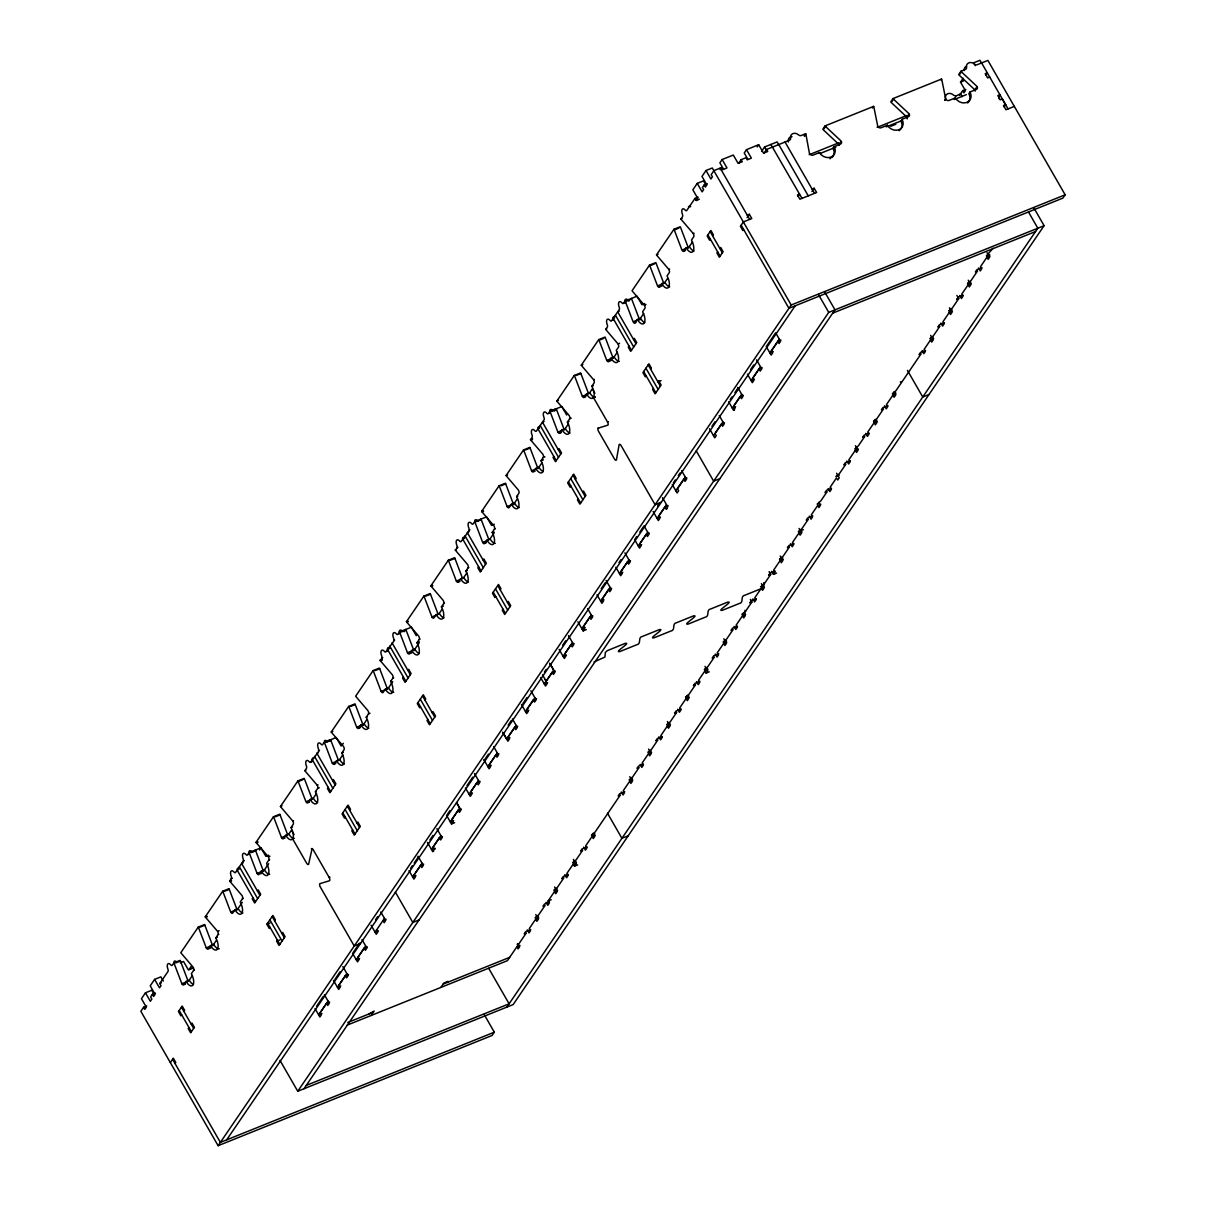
<?xml version="1.0" encoding="UTF-8"?>
<svg xmlns="http://www.w3.org/2000/svg" width="1206" height="1206" viewBox="0 0 1206 1206"><rect width="100%" height="100%" fill="white"/><g stroke="black" fill="none" stroke-linecap="round" stroke-linejoin="round"><path stroke-width="1.5" d="M312.113 848.542L308.615 864.25A2.533 1.161 68.1 0 1 306.656 863.24L292.636 838.848A8.879 4.055 68.1 0 0 290.993 827.572L293.254 824.256A2.533 1.161 68.1 0 0 292.787 821.03L280.847 807.055A2.533 1.161 68.1 0 1 280.455 806.497L297.912 780.9L304.183 778.383A2.533 1.161 68.1 0 1 304.5 779.031L312.203 799.216L306.716 801.432M154.187 994.513L151.745 990.262L145.474 992.794L141.449 998.689L146.333 1007.176L144.826 1009.392L143.604 1007.266L146.74 1006M163.323 981.111L160.88 976.86L154.609 979.393L150.222 985.83L155.107 994.317L153.599 996.518L152.378 994.392L155.514 993.126M705.947 185.106L703.505 180.855L697.234 183.387L692.847 189.824L697.731 198.312L696.224 200.513L695.003 198.387L698.138 197.136M143.604 1007.266L140.846 1011.306L218.12 1145.7L791.211 305.012L712.279 167.981L706.007 170.513L701.982 176.408L706.867 184.895L705.359 187.111L704.138 184.985L707.274 183.719M152.378 994.392L150.629 996.955L151.85 999.081L150.343 1001.282L145.474 992.794M154.609 979.393L159.494 987.88L160.986 985.664L159.765 983.538L167.996 971.478A2.533 1.161 68.1 0 0 167.89 969.021A5.065 2.322 68.1 0 1 167.694 964.107A5.065 2.322 68.1 0 1 170.739 964.86A2.533 1.161 68.1 0 0 172.262 965.237L173.845 962.901L180.116 960.383A2.533 1.161 68.1 0 1 180.433 961.031L188.136 981.217M212.799 945.745A2.533 1.161 68.1 0 1 212.558 945.383L204.869 925.198A2.533 1.161 68.1 0 0 204.553 924.55L198.266 927.067L180.825 952.665A2.533 1.161 68.1 0 0 181.202 953.222L193.141 967.197A2.533 1.161 68.1 0 1 193.608 970.423L191.347 973.724A8.879 4.055 68.1 0 1 192.99 985.016A8.879 4.055 68.1 0 1 186.086 981.458L183.84 984.759A2.533 1.161 68.1 0 1 181.865 983.749L174.161 963.564A2.533 1.161 68.1 0 0 173.845 962.901M198.266 927.067A2.533 1.161 68.1 0 1 198.583 927.716L206.286 947.901A2.533 1.161 68.1 0 0 208.261 948.926L210.522 945.61A8.879 4.055 68.1 0 0 217.427 949.182A8.879 4.055 68.1 0 0 215.784 937.891L218.045 934.575A2.533 1.161 68.1 0 0 217.577 931.349L205.638 917.389A2.533 1.161 68.1 0 1 205.246 916.831L222.703 891.234L228.974 888.701A2.533 1.161 68.1 0 1 229.291 889.365L236.994 909.55A2.533 1.161 68.1 0 0 237.235 909.912M222.703 891.234A2.533 1.161 68.1 0 1 223.02 891.882L230.723 912.068A2.533 1.161 68.1 0 0 232.698 913.078L234.944 909.776A8.879 4.055 68.1 0 0 241.848 913.334A8.879 4.055 68.1 0 0 240.22 902.058L242.466 898.741A2.533 1.161 68.1 0 0 241.999 895.515L230.06 881.556A2.533 1.161 68.1 0 1 229.683 880.983L231.266 878.661A2.533 1.161 68.1 0 0 231.386 876.928L230.738 874.772A5.065 2.322 68.1 0 1 233.15 871.229L234.431 872.451A2.533 1.161 68.1 0 0 235.532 872.42L243.205 861.144A2.533 1.161 68.1 0 0 243.326 859.411L242.677 857.255A5.065 2.322 68.1 0 1 245.089 853.727L246.371 854.933A2.533 1.161 68.1 0 0 247.456 854.903L249.054 852.582L260.993 847.848L265.878 856.335L268.667 855.205M249.054 852.582A2.533 1.161 68.1 0 1 249.371 853.23L257.074 873.415A2.533 1.161 68.1 0 0 259.034 874.44L261.295 871.124A8.879 4.055 68.1 0 0 268.199 874.697A8.879 4.055 68.1 0 0 266.556 863.406L268.817 860.089A2.533 1.161 68.1 0 0 268.35 856.863L256.411 842.904A2.533 1.161 68.1 0 1 256.034 842.331L273.476 816.748L279.747 814.216A2.533 1.161 68.1 0 1 280.078 814.864L287.767 835.049M297.912 780.9A2.533 1.161 68.1 0 1 298.229 781.563L305.932 801.734A2.533 1.161 68.1 0 0 307.907 802.759L310.153 799.442A8.879 4.055 68.1 0 0 317.057 803.015A8.879 4.055 68.1 0 0 315.414 791.724L317.675 788.423A2.533 1.161 68.1 0 0 317.208 785.196L305.269 771.222A2.533 1.161 68.1 0 1 304.892 770.664L306.475 768.343A2.533 1.161 68.1 0 0 306.369 765.885A5.065 2.322 68.1 0 1 306.158 760.971A5.065 2.322 68.1 0 1 309.203 761.725A2.533 1.161 68.1 0 0 310.726 762.102L312.821 761.257M310.726 762.102L319.469 750.403M338.554 760.564L330.851 740.378A2.533 1.161 68.1 0 0 330.534 739.73L324.263 742.248L322.665 744.584A2.533 1.161 68.1 0 1 321.143 744.208A5.065 2.322 68.1 0 0 318.098 743.454A5.065 2.322 68.1 0 0 318.309 748.368A2.533 1.161 68.1 0 1 318.414 750.825M324.263 742.248A2.533 1.161 68.1 0 1 324.58 742.911L332.283 763.096A2.533 1.161 68.1 0 0 334.243 764.107L336.504 760.805A8.879 4.055 68.1 0 0 343.409 764.363A8.879 4.055 68.1 0 0 341.765 753.072L344.027 749.77A2.533 1.161 68.1 0 0 343.559 746.544L331.62 732.57A2.533 1.161 68.1 0 1 331.243 732.012L348.685 706.415L354.956 703.897A2.533 1.161 68.1 0 1 355.273 704.545L362.976 724.731A2.533 1.161 68.1 0 0 363.488 725.424M387.639 689.259A2.533 1.161 68.1 0 1 387.412 688.897L379.709 668.712A2.533 1.161 68.1 0 0 379.393 668.049L373.121 670.581L355.664 696.179A2.533 1.161 68.1 0 0 356.056 696.736L367.981 710.696A2.533 1.161 68.1 0 1 368.463 713.922L366.202 717.238A8.879 4.055 68.1 0 1 367.845 728.53A8.879 4.055 68.1 0 1 360.941 724.957L358.679 728.273A2.533 1.161 68.1 0 1 356.705 727.248L349.001 707.063A2.533 1.161 68.1 0 0 348.685 706.415M373.121 670.581A2.533 1.161 68.1 0 1 373.438 671.229L381.141 691.415A2.533 1.161 68.1 0 0 383.116 692.44L385.362 689.123A8.879 4.055 68.1 0 0 392.267 692.681A8.879 4.055 68.1 0 0 390.623 681.405L392.885 678.089A2.533 1.161 68.1 0 0 392.417 674.863L380.478 660.903A2.533 1.161 68.1 0 1 380.101 660.33L382.739 657.587M394.679 640.069L385.935 651.768A2.533 1.161 68.1 0 1 384.413 651.391A5.065 2.322 68.1 0 0 381.367 650.652A5.065 2.322 68.1 0 0 381.578 655.551A2.533 1.161 68.1 0 1 381.684 658.009M416.296 635.683L411.412 627.195L399.472 631.929L397.874 634.25A2.533 1.161 68.1 0 1 396.352 633.874A5.065 2.322 68.1 0 0 393.307 633.135A5.065 2.322 68.1 0 0 393.518 638.034A2.533 1.161 68.1 0 1 393.623 640.492M399.472 631.929A2.533 1.161 68.1 0 1 399.789 632.577L407.477 652.763A2.533 1.161 68.1 0 0 409.452 653.788L411.713 650.471A8.879 4.055 68.1 0 0 418.618 654.044A8.879 4.055 68.1 0 0 416.975 642.753L419.236 639.436A2.533 1.161 68.1 0 0 418.768 636.21L406.829 622.251A2.533 1.161 68.1 0 1 406.452 621.678L423.894 596.096L430.165 593.563A2.533 1.161 68.1 0 1 430.482 594.211L438.185 614.397M423.894 596.096A2.533 1.161 68.1 0 1 424.21 596.744L431.914 616.929A2.533 1.161 68.1 0 0 433.889 617.939L436.15 614.638A8.879 4.055 68.1 0 0 443.039 618.196A8.879 4.055 68.1 0 0 441.411 606.904L443.657 603.603A2.533 1.161 68.1 0 0 443.19 600.377L431.266 586.402A2.533 1.161 68.1 0 1 430.874 585.845L448.33 560.247L454.602 557.73A2.533 1.161 68.1 0 1 454.918 558.378L462.622 578.563M448.33 560.247A2.533 1.161 68.1 0 1 448.647 560.911L456.35 581.081A2.533 1.161 68.1 0 0 458.31 582.106L460.571 578.79A8.879 4.055 68.1 0 0 467.476 582.362A8.879 4.055 68.1 0 0 465.833 571.071L468.094 567.77A2.533 1.161 68.1 0 0 467.627 564.544L455.687 550.569A2.533 1.161 68.1 0 1 455.31 550.011L457.933 547.268M469.873 529.751L461.144 541.449A2.533 1.161 68.1 0 1 459.622 541.072A5.065 2.322 68.1 0 0 456.577 540.318A5.065 2.322 68.1 0 0 456.788 545.233A2.533 1.161 68.1 0 1 456.893 547.69M494.294 524.233L491.505 525.349L486.621 516.861L474.682 521.595L473.084 523.932A2.533 1.161 68.1 0 1 471.561 523.555A5.065 2.322 68.1 0 0 468.516 522.801A5.065 2.322 68.1 0 0 468.727 527.715A2.533 1.161 68.1 0 1 468.833 530.173M474.682 521.595A2.533 1.161 68.1 0 1 474.998 522.258L482.686 542.444A2.533 1.161 68.1 0 0 484.661 543.454L486.923 540.152A8.879 4.055 68.1 0 0 493.827 543.71A8.879 4.055 68.1 0 0 492.184 532.419L494.445 529.117A2.533 1.161 68.1 0 0 493.978 525.891L482.038 511.917A2.533 1.161 68.1 0 1 481.661 511.359L499.103 485.762L505.374 483.244A2.533 1.161 68.1 0 1 505.691 483.892L513.394 504.078A2.533 1.161 68.1 0 0 513.892 504.786M499.103 485.762A2.533 1.161 68.1 0 1 499.42 486.41L507.123 506.595A2.533 1.161 68.1 0 0 509.098 507.62L511.359 504.304A8.879 4.055 68.1 0 0 518.248 507.877A8.879 4.055 68.1 0 0 516.62 496.586L518.866 493.269A2.533 1.161 68.1 0 0 518.399 490.058L506.46 476.084A2.533 1.161 68.1 0 1 506.083 475.526L523.54 449.928L529.811 447.396A2.533 1.161 68.1 0 1 530.127 448.059L537.831 468.245A2.533 1.161 68.1 0 0 538.057 468.606M523.54 449.928A2.533 1.161 68.1 0 1 523.856 450.577L531.56 470.762A2.533 1.161 68.1 0 0 533.519 471.787L535.781 468.471A8.879 4.055 68.1 0 0 542.685 472.043A8.879 4.055 68.1 0 0 541.042 460.752L543.303 457.436A2.533 1.161 68.1 0 0 542.836 454.21L530.896 440.25A2.533 1.161 68.1 0 1 530.519 439.677L532.102 437.356A2.533 1.161 68.1 0 0 531.997 434.899A5.065 2.322 68.1 0 1 531.786 429.999A5.065 2.322 68.1 0 1 534.831 430.738A2.533 1.161 68.1 0 0 536.353 431.115L544.042 419.839A2.533 1.161 68.1 0 0 543.936 417.382A5.065 2.322 68.1 0 1 543.725 412.482A5.065 2.322 68.1 0 1 546.77 413.221A2.533 1.161 68.1 0 0 548.293 413.598L549.876 411.276L556.162 408.744A2.533 1.161 68.1 0 1 556.479 409.407L564.182 429.592A2.533 1.161 68.1 0 0 564.408 429.954M549.876 411.276A2.533 1.161 68.1 0 1 550.207 411.924L557.896 432.11A2.533 1.161 68.1 0 0 559.87 433.135L562.132 429.818A8.879 4.055 68.1 0 0 569.036 433.391A8.879 4.055 68.1 0 0 567.393 422.1L569.654 418.784A2.533 1.161 68.1 0 0 569.187 415.557L557.247 401.598A2.533 1.161 68.1 0 1 556.87 401.04L574.312 375.443L580.583 372.91A2.533 1.161 68.1 0 1 580.9 373.574L588.603 393.744M661.355 502.178L655.084 504.711L621.105 445.617A2.533 1.161 68.1 0 0 619.13 444.592L616.417 459.983A2.533 1.161 68.1 0 1 614.457 458.958L598.583 431.371A2.533 1.161 68.1 0 1 598.116 428.145L607.945 425.145A2.533 1.161 68.1 0 0 607.492 421.934L593.458 397.543A8.879 4.055 68.1 0 0 591.829 386.252L594.076 382.95A2.533 1.161 68.1 0 0 593.608 379.724L581.669 365.75A2.533 1.161 68.1 0 1 581.292 365.192L598.749 339.595L605.02 337.077A2.533 1.161 68.1 0 1 605.337 337.725L613.04 357.911A2.533 1.161 68.1 0 0 613.266 358.272M598.749 339.595A2.533 1.161 68.1 0 1 599.065 340.258L606.769 360.443A2.533 1.161 68.1 0 0 608.729 361.453L610.99 358.152A8.879 4.055 68.1 0 0 617.894 361.71A8.879 4.055 68.1 0 0 616.251 350.418L618.512 347.117A2.533 1.161 68.1 0 0 618.045 343.891L606.105 329.916A2.533 1.161 68.1 0 1 605.729 329.359L607.311 327.037A2.533 1.161 68.1 0 0 607.206 324.58A5.065 2.322 68.1 0 1 606.995 319.665A5.065 2.322 68.1 0 1 610.04 320.419A2.533 1.161 68.1 0 0 611.563 320.796L619.251 309.52A2.533 1.161 68.1 0 0 619.145 307.063A5.065 2.322 68.1 0 1 618.934 302.148A5.065 2.322 68.1 0 1 621.979 302.902A2.533 1.161 68.1 0 0 623.502 303.279L625.597 302.435M623.502 303.279L625.085 300.942L637.039 296.209L641.924 304.696L644.713 303.58M658.325 285.626L663.813 283.425L656.109 263.24A2.533 1.161 68.1 0 0 655.793 262.591L649.521 265.109L632.08 290.706A2.533 1.161 68.1 0 0 632.457 291.264L644.396 305.239A2.533 1.161 68.1 0 1 644.863 308.465L642.602 311.766A8.879 4.055 68.1 0 1 644.245 323.057A8.879 4.055 68.1 0 1 637.341 319.5L635.08 322.801A2.533 1.161 68.1 0 1 633.105 321.791L625.401 301.606A2.533 1.161 68.1 0 0 625.085 300.942M649.521 265.109A2.533 1.161 68.1 0 1 649.838 265.757L657.541 285.943A2.533 1.161 68.1 0 0 659.516 286.968L661.762 283.651A8.879 4.055 68.1 0 0 668.667 287.224A8.879 4.055 68.1 0 0 667.039 275.933L669.285 272.616A2.533 1.161 68.1 0 0 668.817 269.405L656.878 255.431A2.533 1.161 68.1 0 1 656.501 254.873L673.958 229.276L680.229 226.743A2.533 1.161 68.1 0 1 680.546 227.406L688.249 247.592A2.533 1.161 68.1 0 0 688.475 247.954M673.958 229.276A2.533 1.161 68.1 0 1 674.275 229.924L681.963 250.109A2.533 1.161 68.1 0 0 683.938 251.134L686.199 247.818A8.879 4.055 68.1 0 0 693.103 251.391A8.879 4.055 68.1 0 0 691.46 240.1L693.721 236.783A2.533 1.161 68.1 0 0 693.254 233.557L681.315 219.598A2.533 1.161 68.1 0 1 680.938 219.025L682.521 216.703A2.533 1.161 68.1 0 0 682.415 214.246A5.065 2.322 68.1 0 1 682.204 209.347A5.065 2.322 68.1 0 1 685.249 210.085A2.533 1.161 68.1 0 0 686.772 210.462L695.003 198.387M704.138 184.985L702.405 187.548L703.626 189.659L702.118 191.875L697.234 183.387M772.488 147.072L766.564 149.454L767.74 151.489L763.564 153.192L758.664 144.705L746.499 149.68L751.398 158.152L747.223 159.84L746.001 157.73L741.147 159.674L742.308 161.694L738.132 163.383L733.308 155.046L722.123 159.539L719.876 162.855L723.51 169.126M329.735 740.891L330.534 739.73M404.161 631.733L405.744 629.396A2.533 1.161 68.1 0 1 406.06 630.06L413.764 650.245A2.533 1.161 68.1 0 0 413.99 650.607M480.154 520.238L480.953 519.077A2.533 1.161 68.1 0 1 481.269 519.726L488.973 539.911M554.564 411.08L556.162 408.744M720.088 169.744L721.595 167.544L722.816 169.639L726.992 167.936L722.123 159.539M259.486 850.049L260.993 847.848M746.499 149.68L744.238 152.981L747.916 159.343M189.116 969.473L191.377 966.157L192.598 968.282L188.407 969.971L183.538 961.483L180.342 962.765M341.795 745.504L343.303 743.303M738.886 162.991L741.147 159.674M294.053 834.612L291.49 830.165L288.867 834.024L285.732 835.291L283.47 838.592A2.533 1.161 68.1 0 1 281.495 837.582L273.792 817.397A2.533 1.161 68.1 0 0 273.476 816.748M594.89 393.322L592.327 388.86L589.704 392.719L586.553 393.985L584.307 397.287A2.533 1.161 68.1 0 1 582.332 396.277L574.629 376.091A2.533 1.161 68.1 0 0 574.312 375.443M186.086 981.458L189.221 980.192L192.387 975.548M210.522 945.61L213.658 944.358L216.281 940.484M234.944 909.776L238.079 908.51L242.3 902.329M261.295 871.124L264.431 869.858L268.652 863.677M310.153 799.442L313.289 798.191L316.454 793.548M336.504 760.805L339.64 759.539L342.805 754.896M360.941 724.957L364.076 723.706L366.699 719.831M385.362 689.123L388.498 687.857L392.719 681.676M411.713 650.471L414.849 649.205L419.055 643.039M436.15 614.638L439.285 613.372L441.909 609.512M460.571 578.79L463.707 577.538L466.873 572.895M486.923 540.152L490.058 538.886L494.264 532.705M511.359 504.304L514.495 503.053L517.118 499.178M535.781 468.471L538.916 467.204L542.082 462.576M562.132 429.818L565.267 428.552L568.418 423.924M610.99 358.152L614.125 356.886L617.291 352.242M637.341 319.5L640.476 318.233L643.627 313.605M661.762 283.651L664.898 282.4L667.536 278.526M686.199 247.818L689.335 246.552L692.5 241.924M757.157 146.921L758.664 144.705M761.574 151.413L764.589 146.981L777.131 141.931L778.955 145.112M252.974 897.686L252.22 898.787L254.662 903.023L260.677 894.204L258.235 889.953L257.481 891.053M328.183 787.352L327.429 788.453L329.871 792.704L335.886 783.87L333.444 779.634L332.69 780.734M403.392 677.033L402.638 678.134L405.08 682.37L411.095 673.551L408.653 669.3L407.899 670.4M478.601 566.699L477.847 567.8L480.29 572.051L486.304 563.217L483.862 558.981L483.109 560.081M553.81 456.381L553.057 457.481L555.499 461.717L561.514 452.898L559.071 448.647L558.318 449.748M629.019 346.047L628.266 347.147L630.708 351.398L636.723 342.564L634.281 338.328L633.527 339.429M764.303 152.77L766.564 149.454M181.624 1014.728L180.87 1015.829L178.443 1011.578L182.196 1006.06L184.639 1010.311L183.885 1011.412M710.349 239.135L709.595 240.235L707.153 235.984L710.907 230.482L713.349 234.718L712.595 235.818M188.95 1027.452L188.196 1028.552L190.638 1032.803L194.392 1027.286L191.965 1023.05L191.211 1024.15M717.66 251.858L716.907 252.974L719.349 257.21L723.118 251.692L720.675 247.456L719.922 248.557M170.332 1062.592L173.332 1058.175L175.774 1062.426L175.021 1063.526M747.087 217.608L749.348 214.291L751.79 218.542L743.424 221.904L740.409 226.321L742.851 230.557L743.605 229.457M270.054 927.384L269.3 928.484L266.858 924.248L272.903 915.444L275.33 919.696L274.591 920.796M804.176 135.916L805.683 133.715A2.548 2.171 34.3 0 1 805.94 134.348L809.588 154.217M804.809 136.007L805.382 135.178M345.263 817.065L344.509 818.165L342.067 813.914L348.082 805.095L350.524 809.332L349.77 810.447M420.472 706.731L419.718 707.832L417.276 703.595L423.291 694.762L425.733 699.013L424.979 700.113M495.681 596.412L494.927 597.513L492.485 593.262L498.5 584.443L500.942 588.679L500.189 589.794M570.89 486.078L570.136 487.179L567.694 482.943L573.709 474.109L576.151 478.36L575.398 479.46M650.607 369.142L651.361 368.026L648.918 363.79L642.919 372.639L645.361 376.89L646.115 375.79M906.626 115.52L877.169 127.369L877.802 126.479L873.868 107.032A2.548 2.171 34.3 0 0 873.611 106.384L825.1 125.906L822.839 129.208A2.548 2.171 34.3 0 0 823.276 129.781L838.984 144.494A2.533 2.156 34.3 0 1 839.286 145.338M823.834 128.952L825.537 126.479A2.548 2.171 34.3 0 1 825.1 125.906M281.887 933.504L282.641 932.389L285.083 936.64L279.068 945.459L276.626 941.223L277.38 940.122M352.589 829.788L351.835 830.889L354.278 835.14L360.293 826.306L357.85 822.07L357.097 823.17M427.798 719.469L427.045 720.57L429.487 724.806L435.502 715.987L433.06 711.736L432.306 712.852M503.008 609.136L502.254 610.236L504.696 614.487L510.711 605.653L508.269 601.417L507.515 602.518M578.202 498.817L577.463 499.917L579.89 504.153L585.92 495.334L583.478 491.083L582.724 492.199M653.411 388.483L652.672 389.583L655.099 393.834L661.129 385L658.687 380.764L657.933 381.865L661.069 380.599M818.889 153.388L819.462 152.559A8.879 7.538 34.3 0 0 831.055 157.036A8.879 7.538 34.3 0 0 834.1 146.665L840.733 143.951A2.533 2.156 34.3 0 0 841.245 141.177L825.537 126.479M798.04 196.337L799.548 194.136L797.452 194.98L799.895 199.216L816.628 192.493L814.186 188.242L812.09 189.086M834.1 146.665L832.969 148.323A8.879 7.538 34.3 0 1 833.225 155.876M838.984 144.494L840.959 141.599M811.924 191.558L814.186 188.242M872.481 108.043L873.611 106.384M944.886 100.384L945.73 99.148L941.811 79.702A2.548 2.171 34.3 0 0 941.539 79.053L893.028 98.575L890.767 101.877A2.548 2.171 34.3 0 0 891.204 102.45L906.912 117.163A2.533 2.156 34.3 0 1 907.168 118.912M891.777 101.636L893.465 99.148A2.548 2.171 34.3 0 1 893.028 98.575M886.817 126.057L887.39 125.228A8.879 7.538 34.3 0 0 898.983 129.705A8.879 7.538 34.3 0 0 902.028 119.334L908.661 116.62A2.533 2.156 34.3 0 0 909.173 113.846L893.465 99.148M899.103 130.7A8.879 7.538 34.3 0 0 900.897 120.992L902.028 119.334M906.912 117.163L908.887 114.269M940.982 79.882L941.539 79.053M316.515 1006.347L323.359 996.292M334.846 979.438L340.062 971.78M359.584 943.137L352.604 953.388L357.489 961.875L358.996 959.675L357.775 957.549L364.167 948.172L367.302 946.906M375.579 919.681L377.674 916.62M410.522 868.441L412.346 865.757M414.171 863.074L418.407 856.848M429.894 839.994L433.029 835.396M449.944 810.598L446.612 815.482L451.496 823.969L454.632 822.703M466.918 785.694L472.722 777.177M484.209 760.323L488.46 754.097M508.178 725.168L511.374 720.479M522.861 703.626L527.037 697.49M544.373 672.074L546.258 669.315M562.554 645.391L565.689 640.793M601.206 588.694L605.382 582.573M618.964 562.644L621.06 559.584M636.723 536.595L634.627 539.67L639.512 548.157L641.019 545.941L639.798 543.831L646.19 534.439L649.325 533.188M639.798 532.102L641.622 529.419M641.939 528.937L644.034 525.876L648.918 534.364L647.411 536.564L646.19 534.439M657.617 505.962L659.697 502.887M673.28 482.973L675.375 479.913M678.315 475.601L680.139 472.918M711.932 426.276L715.022 421.799M730.173 399.578L731.997 396.895M734.906 392.568L738.042 387.97M750.584 369.579L753.705 364.981M226.653 1139.866L795.221 305.796M741.162 225.221L788.95 308.329L1062.893 198.116L1065.154 194.799L987.88 60.421L977.192 64.717A2.533 2.156 34.3 0 1 974.403 64.084A5.065 4.311 34.3 0 0 968.84 62.848A5.065 4.311 34.3 0 0 966.519 67.265A2.533 2.156 34.3 0 1 965.373 69.466L960.956 71.244L958.695 74.561A2.548 2.156 34.3 0 0 959.132 75.134L974.84 89.832A2.533 2.156 34.3 0 1 975.172 91.128M328.062 1001.131L318.655 1014.924L322.002 1013.568M346.861 973.543L337.454 987.337L340.801 985.995M365.659 945.971L356.267 959.75L359.614 958.408M422.07 863.225L412.663 877.018L416.01 875.662M440.868 835.637L431.477 849.431L434.823 848.089M478.481 780.478L469.074 794.272L472.42 792.915M497.279 752.891L487.872 766.684L491.219 765.343M503.023 732.735L506.686 739.097L516.078 725.319M534.876 697.731L525.484 711.525L528.831 710.168M545.233 679.611L546.152 681.209L553.69 670.144L550.026 663.782M572.488 642.572L563.081 656.365L566.428 655.009M591.287 614.985L581.88 628.778L585.227 627.437M610.085 587.397L600.694 601.191L604.04 599.849M628.899 559.825L619.492 573.619L622.839 572.262M647.697 532.238L638.291 546.032L641.637 544.69M666.496 504.666L657.089 518.444L660.436 517.103M675.903 490.872L685.294 477.079M713.5 435.713L722.907 421.919M741.705 394.332L732.298 408.125L735.645 406.784M760.504 366.76L751.112 380.538L754.459 379.197M779.302 339.172L769.91 352.966L773.257 351.609M959.705 74.305L961.393 71.817A2.548 2.156 34.3 0 1 960.956 71.244M329.69 1002.065L326.555 1003.332L320.163 1012.708L321.384 1014.834L319.892 1017.035L314.992 1008.548M348.504 974.493L345.368 975.744L338.976 985.121L340.198 987.247L338.69 989.463L333.459 980.357M384.458 918.384L375.066 932.178L378.413 930.821M423.713 864.159L420.577 865.426L414.186 874.802L415.392 876.928L413.899 879.129L409.015 870.642M442.512 836.587L439.376 837.838L432.984 847.215L434.205 849.341L432.698 851.542L427.467 842.451M461.31 809L458.174 810.266L451.783 819.643L453.004 821.753L451.496 823.969M480.109 781.413L476.973 782.679L470.581 792.056L471.802 794.181L470.295 796.382L465.41 787.895M498.922 753.84L495.787 755.092L489.38 764.468L490.601 766.594L489.108 768.81L483.877 759.705M517.721 726.253L514.585 727.52L508.193 736.896L509.414 739.022L507.907 741.223L502.676 732.132M536.519 698.666L533.384 699.932L526.992 709.309L528.213 711.434L526.705 713.635L521.474 704.545M555.318 671.094L552.182 672.36L544.283 683.938L547.63 682.596M574.131 643.507L570.981 644.773L564.589 654.149L565.81 656.275L564.318 658.476L559.087 649.386M592.93 615.934L589.794 617.186L583.403 626.562L584.624 628.688L583.116 630.904L577.885 621.799M611.728 588.347L608.593 589.613L602.201 598.99L603.422 601.116L601.915 603.317L597.03 594.829M630.527 560.76L627.391 562.026L621 571.403L622.221 573.528L620.713 575.729L615.829 567.242M668.139 505.6L665.003 506.867L658.612 516.243L659.833 518.369L658.325 520.57L653.094 511.48M686.938 478.028L683.802 479.279L677.41 488.656L678.631 490.782L677.124 492.983L672.239 484.51M724.55 422.884L721.414 424.15L715.022 433.527L716.243 435.652L714.751 437.853L709.52 428.763M743.363 395.312L740.228 396.563L733.836 405.94L735.057 408.065L733.55 410.266L728.65 401.764M762.162 367.724L759.026 368.991L752.634 378.367L753.856 380.478L752.348 382.694L747.449 374.177M777.825 341.404L771.433 350.78L772.654 352.906L771.147 355.107L766.247 346.589L775.654 332.811L780.553 341.313L779.046 343.529L777.825 341.404L780.96 340.137M665.003 506.867L666.225 508.992L667.717 506.776L662.486 497.686M965.81 89.44L962.674 90.706L963.895 92.832L965.403 90.616L960.519 82.129L963.157 78.269M955.755 96.148L960.549 93.827L962.177 96.661M961.393 71.817L977.101 86.531A2.533 2.156 34.3 0 1 976.589 89.304L969.956 92.018A8.879 7.538 34.3 0 1 966.91 102.389A8.879 7.538 34.3 0 1 955.318 97.897L954.187 99.555L966.383 94.641M959.524 95.319L962.674 90.706M969.956 92.018L968.825 93.661A8.879 7.538 34.3 0 1 967.634 102.947M974.84 89.832L976.815 86.938M985.799 75.043L987.292 72.842L985.212 73.687L987.654 77.923L989.734 77.078M279.973 1060.345L297.746 1091.249L828.733 312.369L1044.095 225.688L1033.813 207.794M304.002 1088.732L834.974 309.821L824.693 291.927M369.202 1013.869L374.146 1011.08L371.131 1015.497M1004.101 106.882L1005.608 104.666L1002.352 99.013L1000.256 99.857L997.814 95.606L999.91 94.761L998.779 96.42A1.899 0.874 68.1 0 1 999.126 98.847M440.838 987.443L443.853 983.041L448.029 981.352L447.275 982.453M775.126 571.056L770.121 573.076L768.614 575.277L770.694 574.433L769.172 571.78M817.125 504.108L820.713 501.063L827.105 491.686L825.01 492.53L826.517 490.329L831.537 488.309M854.722 448.949L858.325 445.903L864.717 436.527L862.622 437.371L864.129 435.155L869.149 433.135M538.811 917.947L535.675 919.198L529.283 928.575L530.504 930.7L528.997 932.916L527.263 929.871M546.062 902.299L547.795 905.329L549.303 903.128L548.082 901.003L554.474 891.626L557.609 890.36M576.423 862.772L573.287 864.039L566.88 873.415L568.101 875.541L566.609 877.742L564.86 874.712M595.221 835.2L592.086 836.451L585.694 845.843L586.915 847.954L585.407 850.17L583.659 847.14M632.818 780.041L629.683 781.292L623.291 790.669L624.512 792.794L623.005 794.995L621.271 791.965M651.632 752.454L648.481 753.72L642.089 763.096L643.311 765.207L641.818 767.423L640.069 764.393M670.43 724.866L667.295 726.133L660.903 735.509L662.124 737.635L660.617 739.836L658.868 736.806M689.229 697.294L686.093 698.545L679.702 707.922L680.923 710.048L679.415 712.264L677.666 709.218M708.028 669.707L704.892 670.973L698.5 680.35L699.721 682.475L698.214 684.676L696.48 681.646M726.826 642.12L723.69 643.386L717.299 652.763L718.52 654.888L717.012 657.089L715.279 654.059M745.64 614.547L742.504 615.799L736.112 625.19L737.318 627.301L735.826 629.517L734.077 626.487M745.263 613.1L741.916 614.442L745.504 611.397L751.896 602.02L750.373 599.367M764.438 586.96L761.303 588.226L754.911 597.603L756.132 599.729L754.624 601.93L752.876 598.9M764.061 585.513L760.715 586.855L764.303 583.81L770.694 574.433M783.237 559.388L780.101 560.639L773.709 570.016L774.93 572.141L773.423 574.342L771.689 571.312M802.035 531.801L798.9 533.067L792.508 542.444L793.729 544.554L792.221 546.77L790.488 543.74M820.849 504.214L817.713 505.48L811.306 514.856L812.527 516.982L811.035 519.183L809.286 516.153M858.446 449.054L855.31 450.32L848.918 459.697L850.14 461.823L848.632 464.024L846.883 460.994M877.244 421.467L874.109 422.733L867.717 432.11L868.938 434.235L867.431 436.436L865.697 433.406M896.058 393.895L892.907 395.161L886.516 404.538L887.737 406.648L886.244 408.864L884.495 405.834M933.655 338.735L930.519 339.986L924.128 349.363L925.349 351.489L923.841 353.69L922.093 350.66M952.454 311.148L949.318 312.414L942.926 321.791L944.147 323.901L942.64 326.117L940.906 323.087M956.886 295.44L958.725 298.621L952.333 307.997L948.73 311.042L952.077 309.701M971.267 283.561L968.117 284.827L961.725 294.204L962.946 296.329L961.453 298.53L959.705 295.5M990.066 255.989L986.93 257.24L980.538 266.616L981.759 268.742L980.252 270.958L978.503 267.928M993.051 248.27L986.342 255.883L989.689 254.541M573.287 864.039L574.493 866.164L576.001 863.948L573.393 859.411M704.892 670.973L706.113 673.084L707.62 670.883L704.997 666.345M297.746 1091.249L506.852 1007.116L1037.823 228.22L1028.477 211.954M484.164 1014.502L494.324 1032.185L492.063 1035.487L218.12 1145.7M1044.095 225.688L513.123 1004.598L506.852 1007.116M772.503 147.102L789.448 140.243A2.533 2.156 34.3 0 0 790.623 138.72L790.548 136.685A5.065 4.311 34.3 0 1 793.563 133.414A5.065 4.311 34.3 0 1 798.493 134.861A2.533 2.156 34.3 0 0 801.266 135.494L805.683 133.715M721.595 167.544L713.937 170.619L711.178 174.674L712.399 176.8L710.892 179.001L706.007 170.513M960.519 82.129L963.654 80.862M809.241 154.7L838.698 142.851M696.224 200.513L699.359 199.246M819.462 152.559L813.191 155.077A2.533 2.156 34.3 0 1 809.874 153.795M887.39 125.228L881.119 127.746A2.533 2.156 34.3 0 1 877.802 126.479M955.318 97.897L949.047 100.43A2.533 2.156 34.3 0 1 945.73 99.148M820.065 153.509L835.848 147.162M886.259 126.886L900.897 120.992M890.752 126.283L895.847 124.233M680.938 219.025L681.978 218.618M674.275 229.924L678.978 228.04M1005.608 104.666L1003.513 105.51L1005.955 109.761L1014.321 106.384M693.254 233.557L694.038 233.24M747.253 215.135L749.348 214.291M656.501 254.873L658.069 254.24M682.747 249.793L686.877 248.135M687.465 247.908L688.249 247.592M683.938 251.134L685.505 250.501M649.838 265.757L654.541 263.873M668.817 269.405L669.601 269.089M659.516 286.968L660.3 286.651M661.084 286.335L661.868 286.018M625.401 301.606L630.12 299.706M619.236 311.208L617.668 311.841L635.969 343.68M644.396 305.239L645.964 304.605M614.713 317.826L613.145 318.459L631.462 350.298M612.618 320.374L613.658 319.952M605.729 329.359L606.769 328.937M633.889 321.474L639.376 319.258A2.533 1.161 68.1 0 0 639.889 319.967M635.08 322.801L635.864 322.484M599.065 340.258L603.769 338.358M618.045 343.891L619.613 343.258M581.292 365.192L582.86 364.559M607.553 360.127L613.04 357.911M608.729 361.453L611.472 360.353M576.197 375.458L580.9 373.574M593.608 379.724L594.392 379.408M791.211 305.012L1065.154 194.799M591.829 386.267L593.397 385.634M556.87 401.04L558.438 400.407M582.332 396.277L587.819 394.06M585.091 396.97L585.875 396.668M552.242 410.387L561.83 406.543L566.714 415.03M551.775 411.291L556.479 409.407M549.348 413.176L550.388 412.754M595.025 396.91L593.458 397.543A8.879 4.055 68.1 0 1 586.553 393.985M544.027 421.542L542.459 422.175L560.76 453.999M539.519 428.16L537.936 428.793L556.252 460.617M569.654 418.784L571.222 418.15M832.728 313.138L1035.562 231.522M567.393 422.1L568.961 421.467M530.519 439.677L532.615 438.848M530.896 440.25L532.464 439.617M557.896 432.11L562.599 430.225M560.654 432.818L561.438 432.502M525.424 449.944L530.127 448.059M981.955 267.657L976.935 269.677L975.428 271.878L977.523 271.033L971.132 280.41L967.529 283.455L970.875 282.114M607.492 421.934L608.276 421.633M598.116 428.145L598.9 427.829M543.303 457.436L544.871 456.803M541.042 460.752L541.826 460.436M542.61 460.119L543.393 459.803M506.083 475.526L507.651 474.893M963.157 295.229L958.137 297.249L956.629 299.465L958.725 298.621M531.56 470.762L536.263 468.863M534.303 471.471L535.087 471.154M500.987 485.792L505.691 483.892M944.358 322.816L939.338 324.836L937.831 327.037L939.926 326.193L933.534 335.585L929.932 338.63L933.278 337.273M516.62 496.586L517.796 496.118M481.661 511.359L483.229 510.726M733.55 410.266L734.59 409.859M482.038 511.917L483.606 511.284M507.123 506.595L512.61 504.394M476.566 521.625L481.269 519.726M468.817 531.861L467.25 532.494L485.551 564.318M925.545 350.403L920.525 352.423L919.032 354.624L921.113 353.78L895.922 390.744L892.334 393.789L895.666 392.447M464.31 538.479L462.742 539.112L481.043 570.951M494.445 529.117L495.229 528.801M492.184 532.419L493.751 531.786M455.31 550.011L456.35 549.589M482.686 542.444L488.189 540.228M485.445 543.137L486.229 542.821M450.215 560.277L454.918 558.378M468.094 567.77L468.878 567.453M465.833 571.071L467.4 570.438M430.874 585.845L432.441 585.212M431.266 586.402L432.833 585.784M887.948 405.563L882.928 407.583L881.42 409.784L883.516 408.94L877.124 418.316L873.521 421.376L876.868 420.02M456.35 581.081L461.838 578.88M459.094 581.789L459.893 581.473M425.778 596.111L430.482 594.211M719.937 478.646L713.635 481.149L696.194 450.803M929.027 394.498L922.756 397.015L907.44 370.393M666.225 508.992L667.265 508.57M443.657 603.603L444.441 603.286M441.411 606.904L443.371 606.121M406.452 621.678L408.02 621.06M406.829 622.251L408.397 621.618M431.914 616.929L437.401 614.713M401.357 631.944L406.06 630.06M398.93 633.828L399.97 633.406M850.336 460.722L845.316 462.742L843.823 464.943L845.903 464.114L839.512 473.491L835.924 476.536L839.27 475.194M389.101 648.813L387.533 649.446L405.834 681.269M386.99 651.346L388.03 650.923M419.236 639.436L420.02 639.12M416.975 642.753L417.758 642.436M418.542 642.12L419.326 641.803M380.101 660.33L382.196 659.501M380.478 660.903L382.046 660.27M407.477 652.763L412.196 650.863M410.236 653.471L411.804 652.838M375.006 670.596L379.709 668.712M392.885 678.089L393.669 677.772M390.623 681.405L391.407 681.089M812.738 515.882L807.718 517.902L806.211 520.118L808.306 519.273L801.915 528.65L798.312 531.695L803.332 529.675M381.141 691.415L385.257 689.757M350.569 706.445L355.273 704.545M368.463 713.922L370.031 713.304M793.94 543.469L788.92 545.489L787.412 547.69L789.508 546.846L783.116 556.237L779.513 559.283L782.86 557.926M366.202 717.238L367.378 716.771M331.243 732.012L332.811 731.379M583.116 630.904L586.252 629.638M356.705 727.248L362.192 725.047M359.463 727.957L360.247 727.64M326.615 741.373L336.203 737.514L341.087 746.001M326.148 742.278L330.851 740.378M318.399 752.514L316.831 753.147L335.132 784.97M773.423 574.342L776.558 573.091M341.765 753.072L343.333 752.438M304.892 770.664L305.932 770.242M762.086 588.302L744.991 595.176C739.775 595.975 744.373 602.759 739.157 603.558L722.243 610.357C715.761 611.487 734.228 600.98 727.746 602.111L710.831 608.909C705.616 609.708 710.213 616.492 704.997 617.291L688.083 624.105C681.722 625.16 700.038 614.728 693.586 615.859L676.672 622.658C671.456 623.457 676.053 630.241 670.837 631.04L653.938 637.838C647.441 638.969 665.908 628.462 659.426 629.592L642.527 636.391C637.311 637.19 641.894 643.974 636.678 644.773L619.778 651.587C613.296 652.717 631.763 642.21 625.266 643.341L607.342 650.637L605.397 652.356L604.899 657.089L594.076 661.928M332.283 763.096L337.77 760.88M335.027 763.79L335.811 763.473M298.229 781.563L302.932 779.664M756.328 598.628L751.308 600.648L749.815 602.864L751.896 602.02M317.208 785.196L317.992 784.88M318.459 788.106L319.243 787.789M315.414 791.724L316.213 791.407M280.455 806.497L282.023 805.864M737.529 626.216L732.509 628.236L731.002 630.437L733.097 629.592L726.705 638.969L723.103 642.029L726.449 640.672M308.691 802.442L309.475 802.126M275.36 816.764L280.078 814.864M292.787 821.03L293.571 820.713M506.686 739.097L510.017 737.755M718.731 653.788L713.711 655.808L712.203 658.024L714.299 657.18L707.907 666.556L704.304 669.601L707.651 668.26M290.993 827.557L292.561 826.939M256.034 842.331L257.602 841.713M256.411 842.904L257.978 842.27M281.495 837.582L286.983 835.366M284.254 838.276L285.038 837.959M250.938 852.597L255.642 850.712L263.345 870.898A2.533 1.161 68.1 0 0 263.571 871.26M248.511 854.481L249.552 854.059M294.204 838.215L292.636 838.848A8.879 4.055 68.1 0 1 285.732 835.291M706.113 673.084L709.249 671.832M243.205 861.144L244.26 860.722M243.19 862.848L241.622 863.481L259.923 895.304M699.932 681.375L694.912 683.395L693.405 685.596L695.5 684.767L689.093 694.143L685.505 697.189L688.852 695.847M269.134 856.546L269.918 856.23M238.682 869.466L237.115 870.099L255.416 901.922M268.817 860.089L269.601 859.772M231.266 878.661L232.321 878.239M229.683 880.983L230.723 880.561M230.06 881.556L231.627 880.923M257.074 873.415L262.561 871.214M260.602 873.807L261.385 873.491M224.587 891.249L229.291 889.365M681.119 708.962L676.099 710.982L674.606 713.183L676.687 712.339L670.295 721.716L666.707 724.761L670.054 723.419M242.466 898.741L243.25 898.425M205.246 916.831L206.829 916.198M205.638 917.389L207.206 916.756M453.622 820.502L450.275 821.844L459.667 808.05L456.923 803.286M662.32 736.534L657.3 738.554L655.793 740.77L657.888 739.926L651.496 749.303L647.893 752.348L651.24 751.006M230.723 912.068L236.21 909.852M200.151 927.097L204.869 925.198M360.519 943.484L354.247 946.017L320.268 886.923A2.533 1.161 68.1 0 1 319.801 883.697L329.63 880.697A2.533 1.161 68.1 0 0 329.163 877.471L329.947 877.154M218.361 931.047L219.145 930.731M218.045 934.575L218.829 934.258M643.522 764.122L638.502 766.142L636.994 768.343L639.09 767.498L632.698 776.875L629.095 779.935L632.441 778.579M434.205 849.341L435.245 848.918M215.784 937.891L217.351 937.258M432.698 851.542L433.738 851.135M206.286 947.901L211.774 945.7M266.858 924.248L269.993 922.982M209.045 948.609L210.613 947.976M175.729 962.931L180.433 961.031M624.723 791.709L619.703 793.714L618.196 795.93L620.291 795.086L595.086 832.05L591.498 835.095L594.844 833.753M159.765 983.538L161.333 982.92M193.608 970.423L194.392 970.106M276.626 941.223L279.762 939.956M181.865 983.749L187.352 981.533M184.624 984.443L185.407 984.126M386.101 919.319L382.965 920.585L384.186 922.711L385.694 920.51L380.81 912.022M587.111 846.868L582.091 848.888L580.583 851.089L582.679 850.245L576.287 859.622L572.699 862.682L576.046 861.325M419.085 919.922L412.814 922.454L395.357 892.108M628.19 835.803L621.919 838.321L607.507 813.266M574.493 866.164L577.644 864.898M568.312 874.44L563.292 876.461L561.785 878.677L563.88 877.832L557.489 887.209L553.886 890.254L557.232 888.912M548.082 901.003L551.217 899.736M549.514 902.028L544.494 904.048L542.986 906.249L545.082 905.42L538.69 914.796L535.087 917.841L538.434 916.485M530.7 929.615L525.68 931.635L524.188 933.836L526.268 932.992L507.409 960.669L347.238 1025.1M520.012 945.519L516.877 946.785L518.098 948.911L519.605 946.695L517.856 943.665M347.78 1022.477L373.393 1012.181M443.099 984.141L509.671 957.353M306.264 1085.415L509.113 1003.814L488.686 968.297M494.324 1032.185L220.381 1142.383L172.594 1059.275M252.642 852.416L251.361 851.195A5.065 2.322 68.1 0 0 248.828 852.099M981.609 62.938L1008.035 108.917M981.578 63.134L979.95 60.3L973.679 62.818L975.307 65.652M987.036 252.612L989.644 257.164L988.151 259.365L986.93 257.24M968.237 280.199L970.845 284.737L969.338 286.953L968.117 284.827M949.423 307.771L952.047 312.324L950.539 314.525L949.318 312.414M930.625 335.358L933.248 339.911L931.741 342.112L930.519 339.986M785.046 142.037L814.532 193.337M778.775 144.569L808.261 195.854M770.86 144.464L801.99 198.372M764.589 146.981L766.413 150.162M893.902 392.04L895.636 395.071L894.128 397.271L892.907 395.161M818.437 294.475L828.733 312.369M875.089 419.613L876.837 422.658L875.33 424.859L874.109 422.733M720.208 168.101L749.695 219.386M855.416 445.692L858.039 450.23L856.531 452.446L855.31 450.32M710.153 231.582L722.364 252.793M707.907 234.884L720.103 256.109M836.617 473.265L839.24 477.817L837.733 480.018L836.512 477.893L830.12 487.269L831.341 489.395L829.834 491.611L828.085 488.581M756.524 359.81L761.755 368.9L760.247 371.101L759.026 368.991M818.693 502.359L820.427 505.389L818.919 507.605L817.713 505.48M737.71 387.382L742.941 396.488L741.449 398.689L740.228 396.563M799.02 528.424L801.628 532.977L800.121 535.178L798.9 533.067M719.243 415.542L724.143 424.06L722.635 426.276L721.414 424.15M780.207 556.011L782.83 560.564L781.322 562.765L780.101 560.639M769.503 572.006L770.121 573.076M648.165 364.89L660.375 386.116M615.407 315.158L633.708 346.981M645.934 368.237L658.114 389.417M643.657 371.508L655.853 392.734M763.7 582.754L764.303 583.81M761.408 583.598L764.031 588.136L762.524 590.352L761.303 588.226M681.631 470.717L686.531 479.204L685.023 481.405L683.802 479.279M744.901 610.326L745.504 611.397M743.484 612.693L745.218 615.723L743.725 617.924L742.504 615.799M723.811 638.758L726.419 643.311L724.912 645.511L723.69 643.386M624.889 552.845L630.12 561.936L628.612 564.152L627.391 562.026M572.956 475.224L585.166 496.435M540.198 425.477L558.499 457.315M570.709 478.526L582.905 499.751M568.448 481.842L580.644 503.053M687.073 695.44L688.822 698.47L687.314 700.671L686.093 698.545M606.09 580.433L611.321 589.523L609.814 591.724L608.593 589.613M667.4 721.505L670.008 726.042L668.516 728.258L667.295 726.133M587.624 608.623L592.508 617.11L591.015 619.311L589.794 617.186M648.602 749.077L651.21 753.629L649.702 755.83L648.481 753.72M568.478 635.592L573.709 644.682L572.202 646.898L570.981 644.773M629.788 776.664L632.411 781.217L630.904 783.418L629.683 781.292M549.68 663.179L554.911 672.27L553.403 674.471L552.182 672.36M497.746 585.543L509.957 606.769M464.988 535.811L483.289 567.634M495.5 588.86L507.696 610.07M542.489 674.832L546.152 681.209M545.79 681.737L547.011 683.847L545.504 686.063L540.62 677.576M493.239 592.161L505.435 613.387M530.881 690.752L536.112 699.857L534.605 702.058L533.384 699.932M593.066 833.346L594.799 836.376L593.307 838.577L592.086 836.451M512.414 718.942L517.299 727.429L515.806 729.645L514.585 727.52M493.616 746.529L498.5 755.016L496.993 757.217L495.787 755.092M554.594 886.983L557.202 891.535L555.695 893.736L554.474 891.626M474.471 773.498L479.702 782.588L478.194 784.805L476.973 782.679M392.04 642.828L410.341 674.651M422.537 695.877L434.748 717.088M389.779 646.13L408.08 677.968M420.291 699.179L432.487 720.404M418.03 702.495L430.225 723.706M535.781 914.57L538.404 919.123L536.896 921.324L535.675 919.198M456.546 802.593L460.903 810.176L459.396 812.377L458.174 810.266M517.208 944.177L519.032 947.358M436.874 828.658L442.105 837.763L440.597 839.964L439.376 837.838M418.06 856.245L423.291 865.335L421.799 867.551L420.577 865.426M347.328 806.196L359.539 827.422M314.57 756.464L332.871 788.287M345.082 809.512L357.278 830.723M312.324 759.765L330.625 791.603M342.821 812.814L355.031 834.039M376.574 929.962L377.795 932.087L376.287 934.288L371.056 925.198M329.163 877.471L313.304 849.883A2.533 1.161 68.1 0 0 311.329 848.858M361.996 939.595L366.895 948.082L365.388 950.298L364.167 948.172M342.851 966.579L348.082 975.669L346.589 977.87L345.368 975.744M324.399 994.769L329.283 1003.241L327.776 1005.457L326.555 1003.332M272.134 916.53L284.33 937.74M239.361 866.782L257.662 898.606M282.068 941.057L269.888 919.861M267.611 923.148L279.822 944.358M181.443 1007.176L193.653 1028.386M179.181 1010.477L191.392 1031.703M639.376 319.258L631.688 299.073A2.533 1.161 68.1 0 0 631.371 298.425M788.377 142.022L788.287 139.986A5.065 4.311 34.3 0 1 792.01 136.625M956.132 95.606A2.533 2.156 34.3 0 1 953.358 94.988A5.065 4.311 34.3 0 0 947.78 93.736A5.065 4.311 34.3 0 0 945.459 98.153A2.533 2.156 34.3 0 1 944.871 100.023M900.972 381.639A2.533 1.161 68.1 0 1 900.369 381.91M173.966 961.589A5.065 2.322 68.1 0 1 177.011 962.328M193.518 984.533A8.879 4.055 68.1 0 1 189.221 980.192M237.235 868.772A5.065 2.322 68.1 0 1 239.421 868.712M242.858 912.987A8.879 4.055 68.1 0 1 238.079 908.51M219.296 948.821A8.879 4.055 68.1 0 1 213.658 944.358M255.325 850.049A2.533 1.161 68.1 0 1 255.642 850.712M269.647 874.365A8.879 4.055 68.1 0 1 264.431 869.858M293.631 838.487A8.879 4.055 68.1 0 1 288.867 834.024M474.787 520.283A5.065 2.322 68.1 0 1 477.832 521.022A2.533 1.161 68.1 0 0 478.269 521.429M495.274 543.393A8.879 4.055 68.1 0 1 490.058 538.886M537.725 428.311A5.065 2.322 68.1 0 1 539.384 426.969M519.258 507.515A8.879 4.055 68.1 0 1 514.495 503.053M543.213 471.546A8.879 4.055 68.1 0 1 538.916 467.204M570.031 433.029A8.879 4.055 68.1 0 1 565.267 428.552M549.665 410.794A5.065 2.322 68.1 0 1 553.041 410.703M595.327 397.181A8.879 4.055 68.1 0 1 589.704 392.719M399.246 631.447A5.065 2.322 68.1 0 1 402.638 631.356M419.145 653.546A8.879 4.055 68.1 0 1 414.849 649.205M462.516 538.645A5.065 2.322 68.1 0 1 465.049 537.74M444.049 617.834A8.879 4.055 68.1 0 1 439.285 613.372M468.471 582.001A8.879 4.055 68.1 0 1 463.707 577.538M324.384 740.936A5.065 2.322 68.1 0 1 327.429 741.675M344.403 764.001A8.879 4.055 68.1 0 1 339.64 759.539M387.307 648.964A5.065 2.322 68.1 0 1 389.84 648.059M368.84 728.168A8.879 4.055 68.1 0 1 364.076 723.706M393.714 692.365A8.879 4.055 68.1 0 1 388.498 687.857M317.585 802.533A8.879 4.055 68.1 0 1 313.289 798.191M312.098 759.283A5.065 2.322 68.1 0 1 313.756 757.956M688.475 206.814A5.065 2.322 68.1 0 1 690.676 206.754M694.098 251.029A8.879 4.055 68.1 0 1 689.335 246.552M629.125 301.003A2.533 1.161 68.1 0 1 628.251 300.384A5.065 2.322 68.1 0 0 624.874 300.475M644.758 322.575A8.879 4.055 68.1 0 1 640.476 318.233M669.677 286.862A8.879 4.055 68.1 0 1 664.898 282.4M612.934 317.992A5.065 2.322 68.1 0 1 614.593 316.65M619.341 361.393A8.879 4.055 68.1 0 1 614.125 356.886M964.272 70.566A5.065 4.311 34.3 0 1 966.579 66.164M832.803 156.509A8.879 7.538 34.3 0 1 831.763 157.594M830.557 158.393A8.879 7.538 34.3 0 1 829.924 158.695"/></g></svg>
